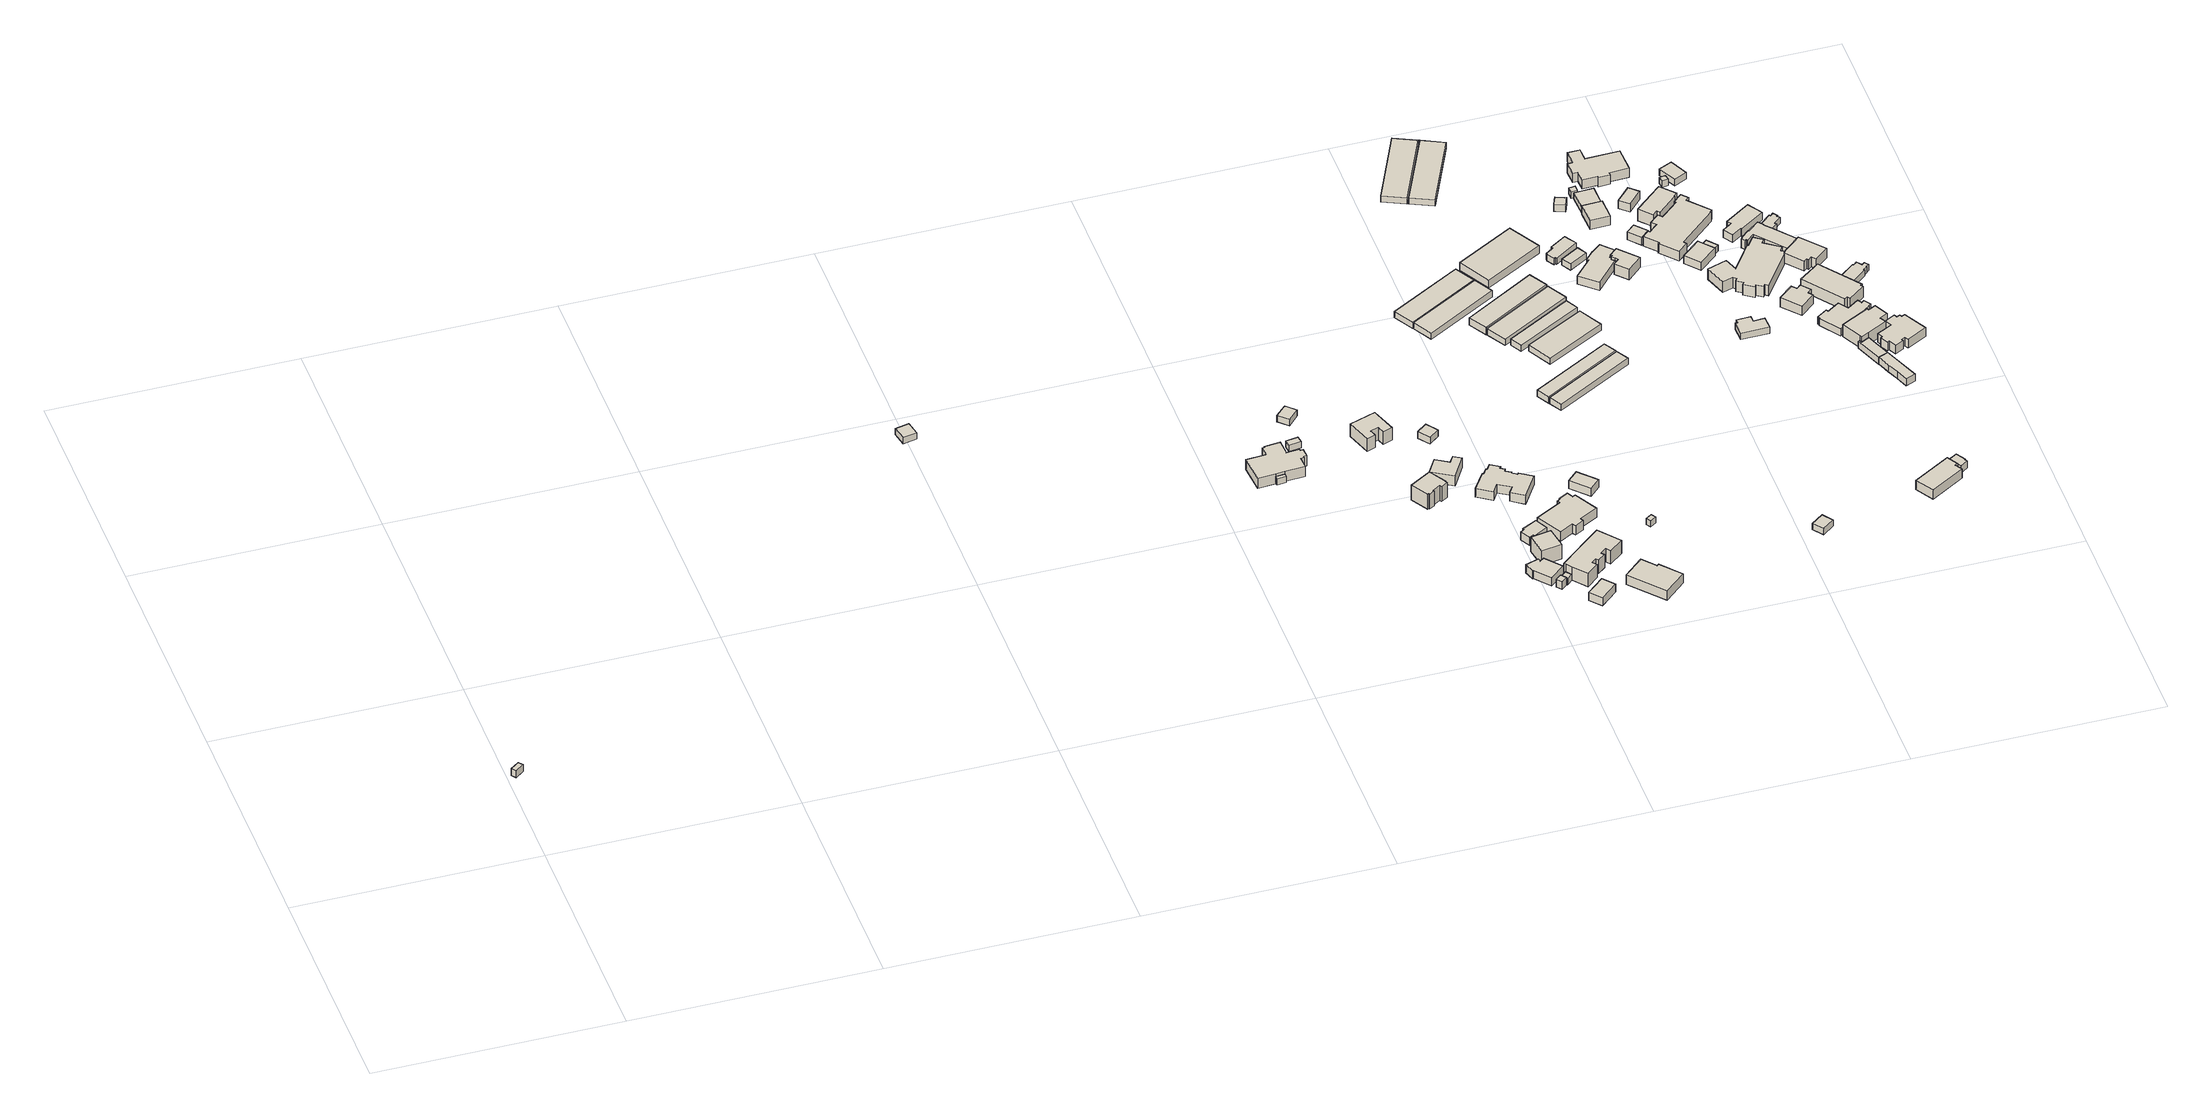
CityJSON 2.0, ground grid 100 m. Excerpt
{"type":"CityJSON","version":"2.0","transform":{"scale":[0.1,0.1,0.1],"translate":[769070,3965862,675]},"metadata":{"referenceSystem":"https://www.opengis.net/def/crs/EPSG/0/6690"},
"CityObjects":{
"building1":{"type":"Building","attributes":{"class":"3003","usage":"411","measuredHeight":3.3,"BuildingDetails.prefecture":"20","BuildingDetails.city":"20209","BuildingDetails.surveyYear":2018},"geometry":[{"type":"Solid","lod":"1","boundaries":[[[[0,1,2,3]],[[2,4,5,3]],[[1,6,4,2]],[[0,7,6,1]],[[3,5,7,0]],[[4,6,7,5]]]]}]},
"building2":{"type":"Building","attributes":{"class":"3001","usage":"451","measuredHeight":2.9,"BuildingDetails.prefecture":"20","BuildingDetails.city":"20209","BuildingDetails.surveyYear":2018},"geometry":[{"type":"Solid","lod":"1","boundaries":[[[[8,9,10,11]],[[10,12,13,11]],[[9,14,12,10]],[[8,15,14,9]],[[11,13,15,8]],[[12,14,15,13]]]]}]},
"building3":{"type":"Building","attributes":{"class":"3003","usage":"411","measuredHeight":2.7,"BuildingDetails.prefecture":"20","BuildingDetails.city":"20209","BuildingDetails.surveyYear":2018},"geometry":[{"type":"Solid","lod":"1","boundaries":[[[[16,17,18,19]],[[18,20,21,19]],[[17,22,20,18]],[[16,23,22,17]],[[19,21,23,16]],[[20,22,23,21]]]]}]},
"building4":{"type":"Building","attributes":{"class":"3001","usage":"411","measuredHeight":6,"BuildingDetails.prefecture":"20","BuildingDetails.city":"20209","BuildingDetails.surveyYear":2018},"geometry":[{"type":"Solid","lod":"1","boundaries":[[[[24,25,26,27,28,29,30,31,32,33,34,35,36,37,38,39,40,41]],[[40,42,43,41]],[[39,44,42,40]],[[38,45,44,39]],[[37,46,45,38]],[[36,47,46,37]],[[35,48,47,36]],[[34,49,48,35]],[[33,50,49,34]],[[32,51,50,33]],[[31,52,51,32]],[[30,53,52,31]],[[29,54,53,30]],[[28,55,54,29]],[[27,56,55,28]],[[26,57,56,27]],[[25,58,57,26]],[[24,59,58,25]],[[41,43,59,24]],[[42,44,45,46,47,48,49,50,51,52,53,54,55,56,57,58,59,43]]]]}]},
"building5":{"type":"Building","attributes":{"class":"3003","usage":"411","measuredHeight":2.5,"BuildingDetails.prefecture":"20","BuildingDetails.city":"20209","BuildingDetails.surveyYear":2018},"geometry":[{"type":"Solid","lod":"1","boundaries":[[[[60,61,62,63]],[[62,64,65,63]],[[61,66,64,62]],[[60,67,66,61]],[[63,65,67,60]],[[64,66,67,65]]]]}]},
"building6":{"type":"Building","attributes":{"class":"3003","usage":"411","measuredHeight":3.3,"BuildingDetails.prefecture":"20","BuildingDetails.city":"20209","BuildingDetails.surveyYear":2018},"geometry":[{"type":"Solid","lod":"1","boundaries":[[[[68,69,70,71]],[[70,72,73,71]],[[69,74,72,70]],[[68,75,74,69]],[[71,73,75,68]],[[72,74,75,73]]]]}]},
"building7":{"type":"Building","attributes":{"class":"3001","measuredHeight":8.3,"BuildingDetails.prefecture":"20","BuildingDetails.city":"20209","BuildingDetails.surveyYear":2018},"geometry":[{"type":"Solid","lod":"1","boundaries":[[[[76,77,78,79,80,81,82,83,84,85,86,87]],[[86,88,89,87]],[[85,90,88,86]],[[84,91,90,85]],[[83,92,91,84]],[[82,93,92,83]],[[81,94,93,82]],[[80,95,94,81]],[[79,96,95,80]],[[78,97,96,79]],[[77,98,97,78]],[[76,99,98,77]],[[87,89,99,76]],[[88,90,91,92,93,94,95,96,97,98,99,89]]]]}]},
"building8":{"type":"Building","attributes":{"class":"3001","measuredHeight":7.4,"BuildingDetails.prefecture":"20","BuildingDetails.city":"20209","BuildingDetails.surveyYear":2018},"geometry":[{"type":"Solid","lod":"1","boundaries":[[[[100,101,102,103,104,105,106,107]],[[106,108,109,107]],[[105,110,108,106]],[[104,111,110,105]],[[103,112,111,104]],[[102,113,112,103]],[[101,114,113,102]],[[100,115,114,101]],[[107,109,115,100]],[[108,110,111,112,113,114,115,109]]]]}]},
"building9":{"type":"Building","attributes":{"class":"3001","measuredHeight":5.1,"BuildingDetails.prefecture":"20","BuildingDetails.city":"20209","BuildingDetails.surveyYear":2018},"geometry":[{"type":"Solid","lod":"1","boundaries":[[[[116,117,118,119,120,121,122,123]],[[122,124,125,123]],[[121,126,124,122]],[[120,127,126,121]],[[119,128,127,120]],[[118,129,128,119]],[[117,130,129,118]],[[116,131,130,117]],[[123,125,131,116]],[[124,126,127,128,129,130,131,125]]]]}]},
"building10":{"type":"Building","attributes":{"class":"3001","usage":"411","measuredHeight":4.2,"BuildingDetails.prefecture":"20","BuildingDetails.city":"20209","BuildingDetails.surveyYear":2018},"geometry":[{"type":"Solid","lod":"1","boundaries":[[[[132,133,134,135,136]],[[135,137,138,136]],[[134,139,137,135]],[[133,140,139,134]],[[132,141,140,133]],[[136,138,141,132]],[[137,139,140,141,138]]]]}]},
"building11":{"type":"Building","attributes":{"class":"3001","measuredHeight":5.7,"BuildingDetails.prefecture":"20","BuildingDetails.city":"20209","BuildingDetails.surveyYear":2018},"geometry":[{"type":"Solid","lod":"1","boundaries":[[[[142,143,144,145,146,147]],[[146,148,149,147]],[[145,150,148,146]],[[144,151,150,145]],[[143,152,151,144]],[[142,153,152,143]],[[147,149,153,142]],[[148,150,151,152,153,149]]]]}]},
"building12":{"type":"Building","attributes":{"class":"3003","usage":"411","measuredHeight":3.6,"BuildingDetails.prefecture":"20","BuildingDetails.city":"20209","BuildingDetails.surveyYear":2018},"geometry":[{"type":"Solid","lod":"1","boundaries":[[[[154,155,156,157,158]],[[157,159,160,158]],[[156,161,159,157]],[[155,162,161,156]],[[154,163,162,155]],[[158,160,163,154]],[[159,161,162,163,160]]]]}]},
"building13":{"type":"Building","attributes":{"class":"3001","measuredHeight":8.3,"BuildingDetails.prefecture":"20","BuildingDetails.city":"20209","BuildingDetails.surveyYear":2018},"geometry":[{"type":"Solid","lod":"1","boundaries":[[[[164,165,166,167]],[[166,168,169,167]],[[165,170,168,166]],[[164,171,170,165]],[[167,169,171,164]],[[168,170,171,169]]]]}]},
"building14":{"type":"Building","attributes":{"class":"3001","usage":"411","measuredHeight":4.6,"BuildingDetails.prefecture":"20","BuildingDetails.city":"20209","BuildingDetails.surveyYear":2018},"geometry":[{"type":"Solid","lod":"1","boundaries":[[[[172,173,174,175,176,177,178,179]],[[178,180,181,179]],[[177,182,180,178]],[[176,183,182,177]],[[175,184,183,176]],[[174,185,184,175]],[[173,186,185,174]],[[172,187,186,173]],[[179,181,187,172]],[[180,182,183,184,185,186,187,181]]]]}]},
"building15":{"type":"Building","attributes":{"class":"3001","usage":"452","measuredHeight":3.6,"BuildingDetails.prefecture":"20","BuildingDetails.city":"20209","BuildingDetails.surveyYear":2018},"geometry":[{"type":"Solid","lod":"1","boundaries":[[[[188,189,190,191]],[[190,192,193,191]],[[189,194,192,190]],[[188,195,194,189]],[[191,193,195,188]],[[192,194,195,193]]]]}]},
"building16":{"type":"Building","attributes":{"class":"3001","usage":"411","measuredHeight":4.3,"BuildingDetails.prefecture":"20","BuildingDetails.city":"20209","BuildingDetails.surveyYear":2018},"geometry":[{"type":"Solid","lod":"1","boundaries":[[[[196,197,198,199]],[[198,200,201,199]],[[197,202,200,198]],[[196,203,202,197]],[[199,201,203,196]],[[200,202,203,201]]]]}]},
"building17":{"type":"Building","attributes":{"class":"3001","usage":"411","measuredHeight":5.7,"BuildingDetails.prefecture":"20","BuildingDetails.city":"20209","BuildingDetails.surveyYear":2018},"geometry":[{"type":"Solid","lod":"1","boundaries":[[[[204,205,206,207,208,209,210,211,212,213,214,215,216,217,218,219,220,221,222,223]],[[222,224,225,223]],[[221,226,224,222]],[[220,227,226,221]],[[219,228,227,220]],[[218,229,228,219]],[[217,230,229,218]],[[216,231,230,217]],[[215,232,231,216]],[[214,233,232,215]],[[213,234,233,214]],[[212,235,234,213]],[[211,236,235,212]],[[210,237,236,211]],[[209,238,237,210]],[[208,239,238,209]],[[207,240,239,208]],[[206,241,240,207]],[[205,242,241,206]],[[204,243,242,205]],[[223,225,243,204]],[[224,226,227,228,229,230,231,232,233,234,235,236,237,238,239,240,241,242,243,225]]]]}]},
"building18":{"type":"Building","attributes":{"class":"3001","usage":"411","measuredHeight":8.2,"BuildingDetails.prefecture":"20","BuildingDetails.city":"20209","BuildingDetails.surveyYear":2018},"geometry":[{"type":"Solid","lod":"1","boundaries":[[[[244,245,246,247,248,249,250,251,252,253,254,255,256,257]],[[256,258,259,257]],[[255,260,258,256]],[[254,261,260,255]],[[253,262,261,254]],[[252,263,262,253]],[[251,264,263,252]],[[250,265,264,251]],[[249,266,265,250]],[[248,267,266,249]],[[247,268,267,248]],[[246,269,268,247]],[[245,270,269,246]],[[244,271,270,245]],[[257,259,271,244]],[[258,260,261,262,263,264,265,266,267,268,269,270,271,259]]]]}]},
"building19":{"type":"Building","attributes":{"class":"3001","usage":"411","measuredHeight":5.9,"BuildingDetails.prefecture":"20","BuildingDetails.city":"20209","BuildingDetails.surveyYear":2018},"geometry":[{"type":"Solid","lod":"1","boundaries":[[[[272,273,274,275,276,277,278,279,280,281,282,283,284,285]],[[284,286,287,285]],[[283,288,286,284]],[[282,289,288,283]],[[281,290,289,282]],[[280,291,290,281]],[[279,292,291,280]],[[278,293,292,279]],[[277,294,293,278]],[[276,295,294,277]],[[275,296,295,276]],[[274,297,296,275]],[[273,298,297,274]],[[272,299,298,273]],[[285,287,299,272]],[[286,288,289,290,291,292,293,294,295,296,297,298,299,287]]]]}]},
"building20":{"type":"Building","attributes":{"class":"3001","usage":"411","measuredHeight":5.8,"BuildingDetails.prefecture":"20","BuildingDetails.city":"20209","BuildingDetails.surveyYear":2018},"geometry":[{"type":"Solid","lod":"1","boundaries":[[[[300,301,302,303,304,305]],[[304,306,307,305]],[[303,308,306,304]],[[302,309,308,303]],[[301,310,309,302]],[[300,311,310,301]],[[305,307,311,300]],[[306,308,309,310,311,307]]]]}]},
"building21":{"type":"Building","attributes":{"class":"3001","usage":"452","measuredHeight":4.2,"BuildingDetails.prefecture":"20","BuildingDetails.city":"20209","BuildingDetails.surveyYear":2018},"geometry":[{"type":"Solid","lod":"1","boundaries":[[[[312,313,314,315]],[[314,316,317,315]],[[313,318,316,314]],[[312,319,318,313]],[[315,317,319,312]],[[316,318,319,317]]]]}]},
"building22":{"type":"Building","attributes":{"class":"3001","usage":"451","measuredHeight":2.2,"BuildingDetails.prefecture":"20","BuildingDetails.city":"20209","BuildingDetails.surveyYear":2018},"geometry":[{"type":"Solid","lod":"1","boundaries":[[[[320,321,322,323]],[[322,324,325,323]],[[321,326,324,322]],[[320,327,326,321]],[[323,325,327,320]],[[324,326,327,325]]]]}]},
"building23":{"type":"Building","attributes":{"class":"3003","usage":"451","measuredHeight":5.1,"BuildingDetails.prefecture":"20","BuildingDetails.city":"20209","BuildingDetails.surveyYear":2018},"geometry":[{"type":"Solid","lod":"1","boundaries":[[[[328,329,330,331]],[[330,332,333,331]],[[329,334,332,330]],[[328,335,334,329]],[[331,333,335,328]],[[332,334,335,333]]]]}]},
"building24":{"type":"Building","attributes":{"class":"3003","usage":"451","measuredHeight":3.5,"BuildingDetails.prefecture":"20","BuildingDetails.city":"20209","BuildingDetails.surveyYear":2018},"geometry":[{"type":"Solid","lod":"1","boundaries":[[[[336,337,338,339]],[[338,340,341,339]],[[337,342,340,338]],[[336,343,342,337]],[[339,341,343,336]],[[340,342,343,341]]]]}]},
"building25":{"type":"Building","attributes":{"class":"3003","usage":"451","measuredHeight":3.8,"BuildingDetails.prefecture":"20","BuildingDetails.city":"20209","BuildingDetails.surveyYear":2018},"geometry":[{"type":"Solid","lod":"1","boundaries":[[[[344,345,346,347]],[[346,348,349,347]],[[345,350,348,346]],[[344,351,350,345]],[[347,349,351,344]],[[348,350,351,349]]]]}]},
"building26":{"type":"Building","attributes":{"class":"3003","usage":"451","measuredHeight":3.6,"BuildingDetails.prefecture":"20","BuildingDetails.city":"20209","BuildingDetails.surveyYear":2018},"geometry":[{"type":"Solid","lod":"1","boundaries":[[[[352,353,354,355]],[[354,356,357,355]],[[353,358,356,354]],[[352,359,358,353]],[[355,357,359,352]],[[356,358,359,357]]]]}]},
"building27":{"type":"Building","attributes":{"class":"3003","usage":"451","measuredHeight":4.4,"BuildingDetails.prefecture":"20","BuildingDetails.city":"20209","BuildingDetails.surveyYear":2018},"geometry":[{"type":"Solid","lod":"1","boundaries":[[[[360,361,362,363]],[[362,364,365,363]],[[361,366,364,362]],[[360,367,366,361]],[[363,365,367,360]],[[364,366,367,365]]]]}]},
"building28":{"type":"Building","attributes":{"class":"3003","usage":"451","measuredHeight":4.5,"BuildingDetails.prefecture":"20","BuildingDetails.city":"20209","BuildingDetails.surveyYear":2018},"geometry":[{"type":"Solid","lod":"1","boundaries":[[[[368,369,370,371]],[[370,372,373,371]],[[369,374,372,370]],[[368,375,374,369]],[[371,373,375,368]],[[372,374,375,373]]]]}]},
"building29":{"type":"Building","attributes":{"class":"3003","usage":"451","measuredHeight":3.1,"BuildingDetails.prefecture":"20","BuildingDetails.city":"20209","BuildingDetails.surveyYear":2018},"geometry":[{"type":"Solid","lod":"1","boundaries":[[[[376,377,378,379]],[[378,380,381,379]],[[377,382,380,378]],[[376,383,382,377]],[[379,381,383,376]],[[380,382,383,381]]]]}]},
"building30":{"type":"Building","attributes":{"class":"3003","usage":"451","measuredHeight":3.5,"BuildingDetails.prefecture":"20","BuildingDetails.city":"20209","BuildingDetails.surveyYear":2018},"geometry":[{"type":"Solid","lod":"1","boundaries":[[[[384,385,386,387]],[[386,388,389,387]],[[385,390,388,386]],[[384,391,390,385]],[[387,389,391,384]],[[388,390,391,389]]]]}]},
"building31":{"type":"Building","attributes":{"class":"3003","usage":"451","measuredHeight":4.3,"BuildingDetails.prefecture":"20","BuildingDetails.city":"20209","BuildingDetails.surveyYear":2018},"geometry":[{"type":"Solid","lod":"1","boundaries":[[[[392,393,394,395]],[[394,396,397,395]],[[393,398,396,394]],[[392,399,398,393]],[[395,397,399,392]],[[396,398,399,397]]]]}]},
"building32":{"type":"Building","attributes":{"class":"3003","usage":"451","measuredHeight":4.9,"BuildingDetails.prefecture":"20","BuildingDetails.city":"20209","BuildingDetails.surveyYear":2018},"geometry":[{"type":"Solid","lod":"1","boundaries":[[[[400,401,402,403]],[[402,404,405,403]],[[401,406,404,402]],[[400,407,406,401]],[[403,405,407,400]],[[404,406,407,405]]]]}]},
"building33":{"type":"Building","attributes":{"class":"3003","usage":"451","measuredHeight":4.1,"BuildingDetails.prefecture":"20","BuildingDetails.city":"20209","BuildingDetails.surveyYear":2018},"geometry":[{"type":"Solid","lod":"1","boundaries":[[[[408,409,410,411]],[[410,412,413,411]],[[409,414,412,410]],[[408,415,414,409]],[[411,413,415,408]],[[412,414,415,413]]]]}]},
"building34":{"type":"Building","attributes":{"class":"3001","usage":"411","measuredHeight":3.3,"BuildingDetails.prefecture":"20","BuildingDetails.city":"20209","BuildingDetails.surveyYear":2018},"geometry":[{"type":"Solid","lod":"1","boundaries":[[[[416,417,418,419]],[[418,420,421,419]],[[417,422,420,418]],[[416,423,422,417]],[[419,421,423,416]],[[420,422,423,421]]]]}]},
"building35":{"type":"Building","attributes":{"class":"3001","usage":"411","measuredHeight":3.2,"BuildingDetails.prefecture":"20","BuildingDetails.city":"20209","BuildingDetails.surveyYear":2018},"geometry":[{"type":"Solid","lod":"1","boundaries":[[[[424,425,426,427,428,429,430,431,432,433]],[[432,434,435,433]],[[431,436,434,432]],[[430,437,436,431]],[[429,438,437,430]],[[428,439,438,429]],[[427,440,439,428]],[[426,441,440,427]],[[425,442,441,426]],[[424,443,442,425]],[[433,435,443,424]],[[434,436,437,438,439,440,441,442,443,435]]]]}]},
"building36":{"type":"Building","attributes":{"class":"3001","measuredHeight":3,"BuildingDetails.prefecture":"20","BuildingDetails.city":"20209","BuildingDetails.surveyYear":2018},"geometry":[{"type":"Solid","lod":"1","boundaries":[[[[444,445,446,447]],[[446,448,449,447]],[[445,450,448,446]],[[444,451,450,445]],[[447,449,451,444]],[[448,450,451,449]]]]}]},
"building37":{"type":"Building","attributes":{"class":"3001","usage":"411","measuredHeight":8,"BuildingDetails.prefecture":"20","BuildingDetails.city":"20209","BuildingDetails.surveyYear":2018},"geometry":[{"type":"Solid","lod":"1","boundaries":[[[[452,453,454,455,456,457,458,459,460,461,462,463,464]],[[463,465,466,464]],[[462,467,465,463]],[[461,468,467,462]],[[460,469,468,461]],[[459,470,469,460]],[[458,471,470,459]],[[457,472,471,458]],[[456,473,472,457]],[[455,474,473,456]],[[454,475,474,455]],[[453,476,475,454]],[[452,477,476,453]],[[464,466,477,452]],[[465,467,468,469,470,471,472,473,474,475,476,477,466]]]]}]},
"building38":{"type":"Building","attributes":{"class":"3003","usage":"452","measuredHeight":3.7,"BuildingDetails.prefecture":"20","BuildingDetails.city":"20209","BuildingDetails.surveyYear":2018},"geometry":[{"type":"Solid","lod":"1","boundaries":[[[[478,479,480,481]],[[480,482,483,481]],[[479,484,482,480]],[[478,485,484,479]],[[481,483,485,478]],[[482,484,485,483]]]]}]},
"building39":{"type":"Building","attributes":{"class":"3001","usage":"411","measuredHeight":5.8,"BuildingDetails.prefecture":"20","BuildingDetails.city":"20209","BuildingDetails.surveyYear":2018},"geometry":[{"type":"Solid","lod":"1","boundaries":[[[[486,487,488,489,490,491,492,493,494]],[[493,495,496,494]],[[492,497,495,493]],[[491,498,497,492]],[[490,499,498,491]],[[489,500,499,490]],[[488,501,500,489]],[[487,502,501,488]],[[486,503,502,487]],[[494,496,503,486]],[[495,497,498,499,500,501,502,503,496]]]]}]},
"building40":{"type":"Building","attributes":{"class":"3001","measuredHeight":5.5,"BuildingDetails.prefecture":"20","BuildingDetails.city":"20209","BuildingDetails.surveyYear":2018},"geometry":[{"type":"Solid","lod":"1","boundaries":[[[[504,505,506,507]],[[506,508,509,507]],[[505,510,508,506]],[[504,511,510,505]],[[507,509,511,504]],[[508,510,511,509]]]]}]},
"building41":{"type":"Building","attributes":{"class":"3001","measuredHeight":2.9,"BuildingDetails.prefecture":"20","BuildingDetails.city":"20209","BuildingDetails.surveyYear":2018},"geometry":[{"type":"Solid","lod":"1","boundaries":[[[[512,513,514,515]],[[514,516,517,515]],[[513,518,516,514]],[[512,519,518,513]],[[515,517,519,512]],[[516,518,519,517]]]]}]},
"building42":{"type":"Building","attributes":{"class":"3001","usage":"411","measuredHeight":3,"BuildingDetails.prefecture":"20","BuildingDetails.city":"20209","BuildingDetails.surveyYear":2018},"geometry":[{"type":"Solid","lod":"1","boundaries":[[[[520,521,522,523,524,525]],[[524,526,527,525]],[[523,528,526,524]],[[522,529,528,523]],[[521,530,529,522]],[[520,531,530,521]],[[525,527,531,520]],[[526,528,529,530,531,527]]]]}]},
"building43":{"type":"Building","attributes":{"class":"3001","usage":"411","measuredHeight":4.1,"BuildingDetails.prefecture":"20","BuildingDetails.city":"20209","BuildingDetails.surveyYear":2018},"geometry":[{"type":"Solid","lod":"1","boundaries":[[[[532,533,534,535]],[[534,536,537,535]],[[533,538,536,534]],[[532,539,538,533]],[[535,537,539,532]],[[536,538,539,537]]]]}]},
"building44":{"type":"Building","attributes":{"class":"3001","usage":"451","measuredHeight":3.6,"BuildingDetails.prefecture":"20","BuildingDetails.city":"20209","BuildingDetails.surveyYear":2018},"geometry":[{"type":"Solid","lod":"1","boundaries":[[[[540,541,542,543,544,545,546,547]],[[546,548,549,547]],[[545,550,548,546]],[[544,551,550,545]],[[543,552,551,544]],[[542,553,552,543]],[[541,554,553,542]],[[540,555,554,541]],[[547,549,555,540]],[[548,550,551,552,553,554,555,549]]]]}]},
"building45":{"type":"Building","attributes":{"class":"3001","usage":"422","measuredHeight":5.4,"BuildingDetails.prefecture":"20","BuildingDetails.city":"20209","BuildingDetails.surveyYear":2018},"geometry":[{"type":"Solid","lod":"1","boundaries":[[[[556,557,558,559,560,561]],[[560,562,563,561]],[[559,564,562,560]],[[558,565,564,559]],[[557,566,565,558]],[[556,567,566,557]],[[561,563,567,556]],[[562,564,565,566,567,563]]]]}]},
"building46":{"type":"Building","attributes":{"class":"3001","usage":"411","measuredHeight":6.1,"BuildingDetails.prefecture":"20","BuildingDetails.city":"20209","BuildingDetails.surveyYear":2018},"geometry":[{"type":"Solid","lod":"1","boundaries":[[[[568,569,570,571,572,573,574,575,576,577,578,579,580,581]],[[580,582,583,581]],[[579,584,582,580]],[[578,585,584,579]],[[577,586,585,578]],[[576,587,586,577]],[[575,588,587,576]],[[574,589,588,575]],[[573,590,589,574]],[[572,591,590,573]],[[571,592,591,572]],[[570,593,592,571]],[[569,594,593,570]],[[568,595,594,569]],[[581,583,595,568]],[[582,584,585,586,587,588,589,590,591,592,593,594,595,583]]]]}]},
"building47":{"type":"Building","attributes":{"class":"3001","measuredHeight":4.3,"BuildingDetails.prefecture":"20","BuildingDetails.city":"20209","BuildingDetails.surveyYear":2018},"geometry":[{"type":"Solid","lod":"1","boundaries":[[[[596,597,598,599]],[[598,600,601,599]],[[597,602,600,598]],[[596,603,602,597]],[[599,601,603,596]],[[600,602,603,601]]]]}]},
"building48":{"type":"Building","attributes":{"class":"3001","usage":"411","measuredHeight":4.9,"BuildingDetails.prefecture":"20","BuildingDetails.city":"20209","BuildingDetails.surveyYear":2018},"geometry":[{"type":"Solid","lod":"1","boundaries":[[[[604,605,606,607,608,609]],[[608,610,611,609]],[[607,612,610,608]],[[606,613,612,607]],[[605,614,613,606]],[[604,615,614,605]],[[609,611,615,604]],[[610,612,613,614,615,611]]]]}]},
"building49":{"type":"Building","attributes":{"class":"3001","usage":"411","measuredHeight":7.4,"BuildingDetails.prefecture":"20","BuildingDetails.city":"20209","BuildingDetails.surveyYear":2018},"geometry":[{"type":"Solid","lod":"1","boundaries":[[[[616,617,618,619,620,621,622,623,624,625,626,627,628,629,630,631,632,633,634,635]],[[634,636,637,635]],[[633,638,636,634]],[[632,639,638,633]],[[631,640,639,632]],[[630,641,640,631]],[[629,642,641,630]],[[628,643,642,629]],[[627,644,643,628]],[[626,645,644,627]],[[625,646,645,626]],[[624,647,646,625]],[[623,648,647,624]],[[622,649,648,623]],[[621,650,649,622]],[[620,651,650,621]],[[619,652,651,620]],[[618,653,652,619]],[[617,654,653,618]],[[616,655,654,617]],[[635,637,655,616]],[[636,638,639,640,641,642,643,644,645,646,647,648,649,650,651,652,653,654,655,637]]]]}]},
"building50":{"type":"Building","attributes":{"class":"3001","usage":"411","measuredHeight":6.7,"BuildingDetails.prefecture":"20","BuildingDetails.city":"20209","BuildingDetails.surveyYear":2018},"geometry":[{"type":"Solid","lod":"1","boundaries":[[[[656,657,658,659,660,661,662,663]],[[662,664,665,663]],[[661,666,664,662]],[[660,667,666,661]],[[659,668,667,660]],[[658,669,668,659]],[[657,670,669,658]],[[656,671,670,657]],[[663,665,671,656]],[[664,666,667,668,669,670,671,665]]]]}]},
"building51":{"type":"Building","attributes":{"class":"3003","usage":"411","measuredHeight":2.5,"BuildingDetails.prefecture":"20","BuildingDetails.city":"20209","BuildingDetails.surveyYear":2018},"geometry":[{"type":"Solid","lod":"1","boundaries":[[[[672,673,674,675]],[[674,676,677,675]],[[673,678,676,674]],[[672,679,678,673]],[[675,677,679,672]],[[676,678,679,677]]]]}]},
"building52":{"type":"Building","attributes":{"class":"3001","usage":"422","measuredHeight":4.2,"BuildingDetails.prefecture":"20","BuildingDetails.city":"20209","BuildingDetails.surveyYear":2018},"geometry":[{"type":"Solid","lod":"1","boundaries":[[[[680,681,682,683,684,685,686,687]],[[686,688,689,687]],[[685,690,688,686]],[[684,691,690,685]],[[683,692,691,684]],[[682,693,692,683]],[[681,694,693,682]],[[680,695,694,681]],[[687,689,695,680]],[[688,690,691,692,693,694,695,689]]]]}]},
"building53":{"type":"Building","attributes":{"class":"3001","usage":"411","measuredHeight":6.3,"BuildingDetails.prefecture":"20","BuildingDetails.city":"20209","BuildingDetails.surveyYear":2018},"geometry":[{"type":"Solid","lod":"1","boundaries":[[[[696,697,698,699,700,701,702,703,704,705,706,707,708,709,710,711,712,713,714,715,716,717,718,719]],[[718,720,721,719]],[[717,722,720,718]],[[716,723,722,717]],[[715,724,723,716]],[[714,725,724,715]],[[713,726,725,714]],[[712,727,726,713]],[[711,728,727,712]],[[710,729,728,711]],[[709,730,729,710]],[[708,731,730,709]],[[707,732,731,708]],[[706,733,732,707]],[[705,734,733,706]],[[704,735,734,705]],[[703,736,735,704]],[[702,737,736,703]],[[701,738,737,702]],[[700,739,738,701]],[[699,740,739,700]],[[698,741,740,699]],[[697,742,741,698]],[[696,743,742,697]],[[719,721,743,696]],[[720,722,723,724,725,726,727,728,729,730,731,732,733,734,735,736,737,738,739,740,741,742,743,721]]]]}]},
"building54":{"type":"Building","attributes":{"class":"3001","usage":"411","measuredHeight":5.5,"BuildingDetails.prefecture":"20","BuildingDetails.city":"20209","BuildingDetails.surveyYear":2018},"geometry":[{"type":"Solid","lod":"1","boundaries":[[[[744,745,746,747,748,749,750,751]],[[750,752,753,751]],[[749,754,752,750]],[[748,755,754,749]],[[747,756,755,748]],[[746,757,756,747]],[[745,758,757,746]],[[744,759,758,745]],[[751,753,759,744]],[[752,754,755,756,757,758,759,753]]]]}]},
"building55":{"type":"Building","attributes":{"class":"3001","measuredHeight":2.2,"BuildingDetails.prefecture":"20","BuildingDetails.city":"20209","BuildingDetails.surveyYear":2018},"geometry":[{"type":"Solid","lod":"1","boundaries":[[[[760,761,762,763]],[[762,764,765,763]],[[761,766,764,762]],[[760,767,766,761]],[[763,765,767,760]],[[764,766,767,765]]]]}]},
"building56":{"type":"Building","attributes":{"class":"3003","usage":"411","measuredHeight":4,"BuildingDetails.prefecture":"20","BuildingDetails.city":"20209","BuildingDetails.surveyYear":2018},"geometry":[{"type":"Solid","lod":"1","boundaries":[[[[768,769,770,771]],[[770,772,773,771]],[[769,774,772,770]],[[768,775,774,769]],[[771,773,775,768]],[[772,774,775,773]]]]}]},
"building57":{"type":"Building","attributes":{"class":"3001","usage":"411","measuredHeight":3.5,"BuildingDetails.prefecture":"20","BuildingDetails.city":"20209","BuildingDetails.surveyYear":2018},"geometry":[{"type":"Solid","lod":"1","boundaries":[[[[776,777,778,779,780,781,782]],[[781,783,784,782]],[[780,785,783,781]],[[779,786,785,780]],[[778,787,786,779]],[[777,788,787,778]],[[776,789,788,777]],[[782,784,789,776]],[[783,785,786,787,788,789,784]]]]}]},
"building58":{"type":"Building","attributes":{"class":"3001","usage":"411","measuredHeight":4.1,"BuildingDetails.prefecture":"20","BuildingDetails.city":"20209","BuildingDetails.surveyYear":2018},"geometry":[{"type":"Solid","lod":"1","boundaries":[[[[790,791,792,793,794,795,796,797]],[[796,798,799,797]],[[795,800,798,796]],[[794,801,800,795]],[[793,802,801,794]],[[792,803,802,793]],[[791,804,803,792]],[[790,805,804,791]],[[797,799,805,790]],[[798,800,801,802,803,804,805,799]]]]}]},
"building59":{"type":"Building","attributes":{"class":"3001","usage":"411","measuredHeight":4.4,"BuildingDetails.prefecture":"20","BuildingDetails.city":"20209","BuildingDetails.surveyYear":2018},"geometry":[{"type":"Solid","lod":"1","boundaries":[[[[806,807,808,809,810,811,812,813]],[[812,814,815,813]],[[811,816,814,812]],[[810,817,816,811]],[[809,818,817,810]],[[808,819,818,809]],[[807,820,819,808]],[[806,821,820,807]],[[813,815,821,806]],[[814,816,817,818,819,820,821,815]]]]}]},
"building60":{"type":"Building","attributes":{"class":"3001","usage":"411","measuredHeight":5,"BuildingDetails.prefecture":"20","BuildingDetails.city":"20209","BuildingDetails.surveyYear":2018},"geometry":[{"type":"Solid","lod":"1","boundaries":[[[[822,823,824,825,826,827,828,829,830,831,832,833,834,835,836,837]],[[836,838,839,837]],[[835,840,838,836]],[[834,841,840,835]],[[833,842,841,834]],[[832,843,842,833]],[[831,844,843,832]],[[830,845,844,831]],[[829,846,845,830]],[[828,847,846,829]],[[827,848,847,828]],[[826,849,848,827]],[[825,850,849,826]],[[824,851,850,825]],[[823,852,851,824]],[[822,853,852,823]],[[837,839,853,822]],[[838,840,841,842,843,844,845,846,847,848,849,850,851,852,853,839]]]]}]},
"building61":{"type":"Building","attributes":{"class":"3001","usage":"411","measuredHeight":5.1,"BuildingDetails.prefecture":"20","BuildingDetails.city":"20209","BuildingDetails.surveyYear":2018},"geometry":[{"type":"Solid","lod":"1","boundaries":[[[[854,855,856,857,858,859,860,861,862,863,864,865,866,867,868,869]],[[868,870,871,869]],[[867,872,870,868]],[[866,873,872,867]],[[865,874,873,866]],[[864,875,874,865]],[[863,876,875,864]],[[862,877,876,863]],[[861,878,877,862]],[[860,879,878,861]],[[859,880,879,860]],[[858,881,880,859]],[[857,882,881,858]],[[856,883,882,857]],[[855,884,883,856]],[[854,885,884,855]],[[869,871,885,854]],[[870,872,873,874,875,876,877,878,879,880,881,882,883,884,885,871]]]]}]},
"building62":{"type":"Building","attributes":{"class":"3001","usage":"411","measuredHeight":6.7,"BuildingDetails.prefecture":"20","BuildingDetails.city":"20209","BuildingDetails.surveyYear":2018},"geometry":[{"type":"Solid","lod":"1","boundaries":[[[[886,887,888,889,890,891,892,893,894,895]],[[894,896,897,895]],[[893,898,896,894]],[[892,899,898,893]],[[891,900,899,892]],[[890,901,900,891]],[[889,902,901,890]],[[888,903,902,889]],[[887,904,903,888]],[[886,905,904,887]],[[895,897,905,886]],[[896,898,899,900,901,902,903,904,905,897]]]]}]},
"building63":{"type":"Building","attributes":{"class":"3001","usage":"411","measuredHeight":7.7,"BuildingDetails.prefecture":"20","BuildingDetails.city":"20209","BuildingDetails.surveyYear":2018},"geometry":[{"type":"Solid","lod":"1","boundaries":[[[[906,907,908,909,910,911,912,913]],[[912,914,915,913]],[[911,916,914,912]],[[910,917,916,911]],[[909,918,917,910]],[[908,919,918,909]],[[907,920,919,908]],[[906,921,920,907]],[[913,915,921,906]],[[914,916,917,918,919,920,921,915]]]]}]},
"building64":{"type":"Building","attributes":{"class":"3001","measuredHeight":3.3,"BuildingDetails.prefecture":"20","BuildingDetails.city":"20209","BuildingDetails.surveyYear":2018},"geometry":[{"type":"Solid","lod":"1","boundaries":[[[[922,923,924,925,926,927,928,929,930,931,932,933]],[[932,934,935,933]],[[931,936,934,932]],[[930,937,936,931]],[[929,938,937,930]],[[928,939,938,929]],[[927,940,939,928]],[[926,941,940,927]],[[925,942,941,926]],[[924,943,942,925]],[[923,944,943,924]],[[922,945,944,923]],[[933,935,945,922]],[[934,936,937,938,939,940,941,942,943,944,945,935]]]]}]},
"building65":{"type":"Building","attributes":{"class":"3001","usage":"411","measuredHeight":5.8,"BuildingDetails.prefecture":"20","BuildingDetails.city":"20209","BuildingDetails.surveyYear":2018},"geometry":[{"type":"Solid","lod":"1","boundaries":[[[[946,947,948,949,950,951,952,953,954,955]],[[954,956,957,955]],[[953,958,956,954]],[[952,959,958,953]],[[951,960,959,952]],[[950,961,960,951]],[[949,962,961,950]],[[948,963,962,949]],[[947,964,963,948]],[[946,965,964,947]],[[955,957,965,946]],[[956,958,959,960,961,962,963,964,965,957]]]]}]},
"building66":{"type":"Building","attributes":{"class":"3001","usage":"411","measuredHeight":5.5,"BuildingDetails.prefecture":"20","BuildingDetails.city":"20209","BuildingDetails.surveyYear":2018},"geometry":[{"type":"Solid","lod":"1","boundaries":[[[[966,967,968,969,970,971,972,973,974,975,976,977,978,979,980,981,982,983]],[[982,984,985,983]],[[981,986,984,982]],[[980,987,986,981]],[[979,988,987,980]],[[978,989,988,979]],[[977,990,989,978]],[[976,991,990,977]],[[975,992,991,976]],[[974,993,992,975]],[[973,994,993,974]],[[972,995,994,973]],[[971,996,995,972]],[[970,997,996,971]],[[969,998,997,970]],[[968,999,998,969]],[[967,1000,999,968]],[[966,1001,1000,967]],[[983,985,1001,966]],[[984,986,987,988,989,990,991,992,993,994,995,996,997,998,999,1000,1001,985]]]]}]},
"building67":{"type":"Building","attributes":{"class":"3001","usage":"411","measuredHeight":3.4,"BuildingDetails.prefecture":"20","BuildingDetails.city":"20209","BuildingDetails.surveyYear":2018},"geometry":[{"type":"Solid","lod":"1","boundaries":[[[[1002,1003,1004,1005,1006,1007,1008,1009,1010,1011,1012,1013]],[[1012,1014,1015,1013]],[[1011,1016,1014,1012]],[[1010,1017,1016,1011]],[[1009,1018,1017,1010]],[[1008,1019,1018,1009]],[[1007,1020,1019,1008]],[[1006,1021,1020,1007]],[[1005,1022,1021,1006]],[[1004,1023,1022,1005]],[[1003,1024,1023,1004]],[[1002,1025,1024,1003]],[[1013,1015,1025,1002]],[[1014,1016,1017,1018,1019,1020,1021,1022,1023,1024,1025,1015]]]]}]}
},
"vertices":[
[15,402,54],[1,421,54],[37,447,54],[51,429,54],[37,447,87],[51,429,87],[1,421,87],[15,402,87],
[1982,1858,4],[1970,1917,4],[2027,1929,4],[2039,1869,4],[2027,1929,34],[2039,1869,34],[1970,1917,34],[1982,1858,34],
[3207,1128,79],[3206,1144,79],[3243,1146,79],[3244,1131,79],[3243,1146,109],[3244,1131,109],[3206,1144,109],[3207,1128,109],
[3281,1249,72],[3333,1253,72],[3334,1246,72],[3345,1246,72],[3348,1208,72],[3335,1207,72],[3335,1202,72],[3321,1201,72],[3324,1151,72],[3243,1146,72],[3206,1144,72],[3134,1139,72],[3126,1256,72],[3206,1261,72],[3203,1302,72],[3213,1303,72],[3213,1307,72],[3277,1312,72],[3213,1307,121],[3277,1312,121],[3213,1303,121],[3203,1302,121],[3206,1261,121],[3126,1256,121],[3134,1139,121],[3206,1144,121],[3243,1146,121],[3324,1151,121],[3321,1201,121],[3335,1202,121],[3335,1207,121],[3348,1208,121],[3345,1246,121],[3334,1246,121],[3333,1253,121],[3281,1249,121],
[3307,1304,75],[3304,1332,75],[3354,1338,75],[3358,1310,75],[3354,1338,105],[3358,1310,105],[3304,1332,105],[3307,1304,105],
[3358,1451,68],[3320,1488,68],[3364,1532,68],[3401,1496,68],[3364,1532,99],[3401,1496,99],[3320,1488,99],[3358,1451,99],
[3735,924,101],[3776,855,101],[3775,854,101],[3780,845,101],[3752,828,101],[3747,836,101],[3715,816,101],[3718,812,101],[3697,800,101],[3695,804,101],[3690,801,101],[3648,871,101],[3690,801,173],[3648,871,173],[3695,804,173],[3697,800,173],[3718,812,173],[3715,816,173],[3747,836,173],[3752,828,173],[3780,845,173],[3775,854,173],[3776,855,173],[3735,924,173],
[3688,1234,89],[3649,1221,89],[3639,1251,89],[3607,1240,89],[3616,1212,89],[3580,1200,89],[3546,1302,89],[3653,1338,89],[3546,1302,150],[3653,1338,150],[3580,1200,150],[3616,1212,150],[3607,1240,150],[3639,1251,150],[3649,1221,150],[3688,1234,150],
[4052,279,113],[3991,227,113],[3939,289,113],[3936,286,113],[3922,329,113],[3976,347,113],[3980,333,113],[3996,345,113],[3980,333,153],[3996,345,153],[3976,347,153],[3922,329,153],[3936,286,153],[3939,289,153],[3991,227,153],[4052,279,153],
[4020,191,118],[4003,212,118],[4026,231,118],[4028,229,118],[4043,211,118],[4028,229,155],[4043,211,155],[4026,231,155],[4003,212,155],[4020,191,155],
[3781,1013,102],[3834,980,102],[3852,1009,102],[3884,990,102],[3827,897,102],[3742,949,102],[3827,897,150],[3742,949,150],[3884,990,150],[3852,1009,150],[3834,980,150],[3781,1013,150],
[4046,208,120],[4043,211,120],[4028,229,120],[4051,249,120],[4069,227,120],[4051,249,150],[4069,227,150],[4028,229,150],[4043,211,150],[4046,208,150],
[3976,441,113],[4059,455,113],[4074,366,113],[3992,352,113],[4074,366,183],[3992,352,183],[4059,455,183],[3976,441,183],
[4005,483,109],[4002,488,109],[3985,478,109],[3962,520,109],[3979,530,109],[3976,535,109],[4036,567,109],[4063,515,109],[4036,567,148],[4063,515,148],[3976,535,148],[3979,530,148],[3962,520,148],[3985,478,148],[4002,488,148],[4005,483,148],
[3812,1160,98],[3778,1206,98],[3821,1238,98],[3854,1193,98],[3821,1238,130],[3854,1193,130],[3778,1206,130],[3812,1160,130],
[4134,55,119],[4094,101,119],[4165,162,119],[4204,116,119],[4165,162,158],[4204,116,158],[4094,101,158],[4134,55,158],
[4006,905,103],[4001,897,103],[4018,885,103],[4013,876,103],[4036,861,103],[4034,858,103],[4054,845,103],[4057,850,103],[4109,815,103],[4044,717,103],[3993,752,103],[4011,779,103],[3962,811,103],[3937,774,103],[3879,813,103],[3929,887,103],[3934,884,103],[3950,909,103],[3955,906,103],[3970,929,103],[3955,906,145],[3970,929,145],[3950,909,145],[3934,884,145],[3929,887,145],[3879,813,145],[3937,774,145],[3962,811,145],[4011,779,145],[3993,752,145],[4044,717,145],[4109,815,145],[4057,850,145],[4054,845,145],[4034,858,145],[4036,861,145],[4013,876,145],[4018,885,145],[4001,897,145],[4006,905,145],
[4235,271,122],[4220,289,122],[4196,269,122],[4206,258,122],[4176,234,122],[4167,244,122],[4149,229,122],[4163,212,122],[4115,172,122],[4069,227,122],[4051,249,122],[4046,255,122],[4221,401,122],[4291,317,122],[4221,401,187],[4291,317,187],[4046,255,187],[4051,249,187],[4069,227,187],[4115,172,187],[4163,212,187],[4149,229,187],[4167,244,187],[4176,234,187],[4206,258,187],[4196,269,187],[4220,289,187],[4235,271,187],
[4204,644,114],[4215,650,114],[4268,553,114],[4193,513,114],[4200,500,114],[4163,479,114],[4155,493,114],[4100,462,114],[4042,567,114],[4148,625,114],[4142,637,114],[4155,644,114],[4153,647,114],[4191,668,114],[4153,647,159],[4191,668,159],[4155,644,159],[4142,637,159],[4148,625,159],[4042,567,159],[4100,462,159],[4155,493,159],[4163,479,159],[4200,500,159],[4193,513,159],[4268,553,159],[4215,650,159],[4204,644,159],
[4379,155,126],[4386,161,126],[4456,81,126],[4370,5,126],[4252,139,126],[4332,209,126],[4252,139,172],[4332,209,172],[4370,5,172],[4456,81,172],[4386,161,172],[4379,155,172],
[4285,672,116],[4219,740,116],[4261,780,116],[4327,712,116],[4261,780,155],[4327,712,155],[4219,740,155],[4285,672,155],
[4435,414,136],[4423,434,136],[4448,449,136],[4460,430,136],[4448,449,166],[4460,430,166],[4423,434,166],[4435,414,166],
[3957,1833,81],[3912,1913,81],[4202,2078,81],[4248,1998,81],[4202,2078,111],[4248,1998,111],[3912,1913,111],[3957,1833,111],
[4004,1750,83],[3959,1829,83],[4250,1993,83],[4294,1915,83],[4250,1993,113],[4294,1915,113],[3959,1829,113],[4004,1750,113],
[4303,1249,99],[4274,1300,99],[4591,1478,99],[4620,1427,99],[4591,1478,131],[4620,1427,131],[4274,1300,131],[4303,1249,131],
[4334,1194,100],[4305,1245,100],[4622,1423,100],[4651,1372,100],[4622,1423,131],[4651,1372,131],[4305,1245,131],[4334,1194,131],
[4205,1709,87],[4161,1782,87],[4450,1951,87],[4493,1878,87],[4450,1951,122],[4493,1878,122],[4161,1782,122],[4205,1709,122],
[4252,1626,90],[4206,1705,90],[4496,1870,90],[4541,1790,90],[4496,1870,120],[4541,1790,120],[4206,1705,120],[4252,1626,120],
[4299,1574,90],[4272,1622,90],[4536,1770,90],[4563,1721,90],[4536,1770,120],[4563,1721,120],[4272,1622,120],[4299,1574,120],
[4378,1469,92],[4325,1567,92],[4565,1697,92],[4618,1599,92],[4565,1697,122],[4618,1599,122],[4325,1567,122],[4378,1469,122],
[4155,2524,79],[4065,2565,79],[4204,2870,79],[4294,2829,79],[4204,2870,109],[4294,2829,109],[4065,2565,109],[4155,2524,109],
[4298,1970,81],[4225,2100,81],[4462,2234,81],[4536,2104,81],[4462,2234,118],[4536,2104,118],[4225,2100,118],[4298,1970,118],
[4250,2481,80],[4160,2522,80],[4300,2826,80],[4389,2785,80],[4300,2826,110],[4389,2785,110],[4160,2522,110],[4250,2481,110],
[5030,166,147],[4999,207,147],[5048,244,147],[5079,202,147],[5048,244,177],[5079,202,177],[4999,207,177],[5030,166,177],
[4577,2020,84],[4574,2025,84],[4568,2021,84],[4549,2051,84],[4551,2053,84],[4548,2058,84],[4582,2080,84],[4577,2088,84],[4643,2131,84],[4674,2083,84],[4643,2131,114],[4674,2083,114],[4577,2088,114],[4582,2080,114],[4548,2058,114],[4551,2053,114],[4549,2051,114],[4568,2021,114],[4574,2025,114],[4577,2020,114],
[4668,2050,88],[4690,2012,88],[4615,1968,88],[4593,2006,88],[4615,1968,118],[4593,2006,118],[4690,2012,118],[4668,2050,118],
[4770,1944,89],[4763,1937,89],[4776,1926,89],[4682,1823,89],[4614,1884,89],[4682,1958,89],[4676,1964,89],[4710,2001,89],[4712,2000,89],[4748,2032,89],[4793,1985,89],[4762,1951,89],[4764,1949,89],[4762,1951,128],[4764,1949,128],[4793,1985,128],[4748,2032,128],[4712,2000,128],[4710,2001,128],[4676,1964,128],[4682,1958,128],[4614,1884,128],[4682,1823,128],[4776,1926,128],[4763,1937,128],[4770,1944,128],
[4701,2299,83],[4659,2316,83],[4676,2355,83],[4717,2338,83],[4676,2355,117],[4717,2338,117],[4659,2316,117],[4701,2299,117],
[4763,1937,90],[4770,1944,90],[4764,1949,90],[4795,1978,90],[4865,1902,90],[4805,1847,90],[4761,1895,90],[4784,1916,90],[4776,1926,90],[4784,1916,140],[4776,1926,140],[4761,1895,140],[4805,1847,140],[4865,1902,140],[4795,1978,140],[4764,1949,140],[4770,1944,140],[4763,1937,140],
[4834,2273,80],[4837,2181,80],[4758,2178,80],[4755,2270,80],[4758,2178,124],[4755,2270,124],[4837,2181,124],[4834,2273,124],
[4769,2400,80],[4770,2373,80],[4746,2371,80],[4744,2398,80],[4746,2371,110],[4744,2398,110],[4770,2373,110],[4769,2400,110],
[4792,2367,80],[4831,2368,80],[4834,2282,80],[4756,2279,80],[4753,2365,80],[4756,2365,80],[4753,2365,110],[4756,2365,110],[4756,2279,110],[4834,2282,110],[4831,2368,110],[4792,2367,110],
[4911,2029,85],[4869,2076,85],[4904,2107,85],[4946,2061,85],[4904,2107,123],[4946,2061,123],[4869,2076,123],[4911,2029,123],
[5157,1436,102],[5203,1438,102],[5205,1383,102],[5092,1380,102],[5090,1444,102],[5100,1444,102],[5099,1461,102],[5156,1463,102],[5099,1461,132],[5156,1463,132],[5100,1444,132],[5090,1444,132],[5092,1380,132],[5205,1383,132],[5203,1438,132],[5157,1436,132],
[5482,248,138],[5438,321,138],[5588,411,138],[5615,366,138],[5604,360,138],[5621,332,138],[5604,360,183],[5621,332,183],[5615,366,183],[5588,411,183],[5438,321,183],[5482,248,183],
[4987,2423,79],[4909,2420,79],[4909,2406,79],[4862,2405,79],[4862,2414,79],[4801,2412,79],[4799,2458,79],[4778,2457,79],[4776,2517,79],[4797,2518,79],[4795,2578,79],[4845,2579,79],[4846,2525,79],[4984,2529,79],[4846,2525,123],[4984,2529,123],[4845,2579,123],[4795,2578,123],[4797,2518,123],[4776,2517,123],[4778,2457,123],[4799,2458,123],[4801,2412,123],[4862,2414,123],[4862,2405,123],[4909,2406,123],[4909,2420,123],[4987,2423,123],
[4955,2336,67],[4990,2303,67],[4934,2244,67],[4899,2277,67],[4934,2244,107],[4899,2277,107],[4990,2303,107],[4955,2336,107],
[5078,1822,86],[5028,1880,86],[5103,1944,86],[5116,1929,86],[5150,1889,86],[5153,1886,86],[5150,1889,125],[5153,1886,125],[5116,1929,125],[5103,1944,125],[5028,1880,125],[5078,1822,125],
[5203,2091,87],[5194,2082,87],[5197,2079,87],[5048,1945,87],[5057,1935,87],[5015,1898,87],[4956,1965,87],[4961,1969,87],[4914,2021,87],[4942,2046,87],[4947,2040,87],[4983,2072,87],[4966,2090,87],[5004,2124,87],[5018,2108,87],[5090,2172,87],[5085,2178,87],[5120,2210,87],[5143,2184,87],[5130,2172,87],[5143,2184,133],[5130,2172,133],[5120,2210,133],[5085,2178,133],[5090,2172,133],[5018,2108,133],[5004,2124,133],[4966,2090,133],[4983,2072,133],[4947,2040,133],[4942,2046,133],[4914,2021,133],[4961,1969,133],[4956,1965,133],[5015,1898,133],[5057,1935,133],[5048,1945,133],[5197,2079,133],[5194,2082,133],[5203,2091,133],
[5017,2135,76],[5007,2147,76],[4987,2129,76],[4943,2178,76],[5057,2280,76],[5109,2223,76],[5095,2210,76],[5097,2207,76],[5095,2210,132],[5097,2207,132],[5109,2223,132],[5057,2280,132],[4943,2178,132],[4987,2129,132],[5007,2147,132],[5017,2135,132],
[5150,1889,89],[5116,1929,89],[5136,1946,89],[5170,1907,89],[5136,1946,119],[5170,1907,119],[5116,1929,119],[5150,1889,119],
[5628,364,136],[5619,378,136],[5616,376,136],[5594,413,136],[5631,435,136],[5654,397,136],[5651,395,136],[5658,383,136],[5651,395,170],[5658,383,170],[5654,397,170],[5631,435,170],[5594,413,170],[5616,376,170],[5619,378,170],[5628,364,170],
[5377,1750,94],[5270,1599,94],[5257,1609,94],[5249,1598,94],[5225,1615,94],[5218,1605,94],[5178,1632,94],[5186,1642,94],[5160,1660,94],[5168,1672,94],[5155,1681,94],[5113,1669,94],[5083,1758,94],[5162,1784,94],[5182,1728,94],[5263,1844,94],[5267,1841,94],[5296,1882,94],[5333,1856,94],[5321,1840,94],[5385,1795,94],[5372,1777,94],[5388,1766,94],[5387,1764,94],[5388,1766,145],[5387,1764,145],[5372,1777,145],[5385,1795,145],[5321,1840,145],[5333,1856,145],[5296,1882,145],[5267,1841,145],[5263,1844,145],[5182,1728,145],[5162,1784,145],[5083,1758,145],[5113,1669,145],[5155,1681,145],[5168,1672,145],[5160,1660,145],[5186,1642,145],[5178,1632,145],[5218,1605,145],[5225,1615,145],[5249,1598,145],[5257,1609,145],[5270,1599,145],[5377,1750,145],
[5362,1543,107],[5380,1558,107],[5411,1521,107],[5394,1506,107],[5408,1489,107],[5349,1438,107],[5286,1510,107],[5346,1561,107],[5286,1510,152],[5346,1561,152],[5349,1438,152],[5408,1489,152],[5394,1506,152],[5411,1521,152],[5380,1558,152],[5362,1543,152],
[5113,2339,75],[5088,2335,75],[5084,2360,75],[5109,2364,75],[5084,2360,105],[5109,2364,105],[5088,2335,105],[5113,2339,105],
[5136,2332,72],[5100,2407,72],[5153,2432,72],[5189,2356,72],[5153,2432,104],[5189,2356,104],[5100,2407,104],[5136,2332,104],
[5532,1075,115],[5488,1188,115],[5494,1191,115],[5499,1180,115],[5532,1197,115],[5574,1091,115],[5572,1091,115],[5574,1091,148],[5572,1091,148],[5532,1197,148],[5499,1180,148],[5494,1191,148],[5488,1188,148],[5532,1075,148],
[5572,1091,117],[5593,1039,117],[5612,990,117],[5631,941,117],[5591,925,117],[5572,974,117],[5553,1022,117],[5532,1075,117],[5553,1022,151],[5532,1075,151],[5572,974,151],[5591,925,151],[5631,941,151],[5612,990,151],[5593,1039,151],[5572,1091,151],
[5278,1958,91],[5276,1961,91],[5236,1934,91],[5210,1973,91],[5250,2000,91],[5239,2016,91],[5341,2085,91],[5380,2026,91],[5341,2085,128],[5380,2026,128],[5239,2016,128],[5250,2000,128],[5210,1973,128],[5236,1934,128],[5276,1961,128],[5278,1958,128],
[5512,1386,110],[5558,1418,110],[5569,1401,110],[5580,1409,110],[5598,1383,110],[5587,1375,110],[5589,1372,110],[5533,1333,110],[5531,1336,110],[5448,1279,110],[5391,1361,110],[5393,1363,110],[5388,1371,110],[5430,1400,110],[5436,1391,110],[5486,1425,110],[5436,1391,145],[5486,1425,145],[5430,1400,145],[5388,1371,145],[5393,1363,145],[5391,1361,145],[5448,1279,145],[5531,1336,145],[5533,1333,145],[5589,1372,145],[5587,1375,145],[5598,1383,145],[5580,1409,145],[5569,1401,145],[5558,1418,145],[5512,1386,145],
[5359,1941,100],[5357,1939,100],[5378,1916,100],[5456,1823,100],[5404,1778,100],[5303,1897,100],[5274,1872,100],[5270,1877,100],[5265,1873,100],[5253,1887,100],[5259,1891,100],[5257,1893,100],[5293,1925,100],[5295,1923,100],[5341,1962,100],[5347,1955,100],[5341,1962,143],[5347,1955,143],[5295,1923,143],[5293,1925,143],[5257,1893,143],[5259,1891,143],[5253,1887,143],[5265,1873,143],[5270,1877,143],[5274,1872,143],[5303,1897,143],[5404,1778,143],[5456,1823,143],[5378,1916,143],[5357,1939,143],[5359,1941,143],
[5499,1180,114],[5494,1191,114],[5453,1270,114],[5568,1330,114],[5572,1323,114],[5601,1338,114],[5630,1281,114],[5598,1264,114],[5611,1239,114],[5532,1197,114],[5611,1239,172],[5532,1197,172],[5598,1264,172],[5630,1281,172],[5601,1338,172],[5572,1323,172],[5568,1330,172],[5453,1270,172],[5494,1191,172],[5499,1180,172],
[5528,1411,112],[5520,1422,112],[5507,1413,112],[5386,1572,112],[5472,1637,112],[5594,1476,112],[5588,1472,112],[5595,1462,112],[5588,1472,167],[5595,1462,167],[5594,1476,167],[5472,1637,167],[5386,1572,167],[5507,1413,167],[5520,1422,167],[5528,1411,167],
[5357,1939,101],[5359,1941,101],[5347,1955,101],[5399,2000,101],[5403,1996,101],[5414,2006,101],[5428,1989,101],[5424,1986,101],[5434,1974,101],[5404,1949,101],[5410,1943,101],[5378,1916,101],[5410,1943,131],[5378,1916,131],[5404,1949,131],[5434,1974,131],[5424,1986,131],[5428,1989,131],[5414,2006,131],[5403,1996,131],[5399,2000,131],[5347,1955,131],[5359,1941,131],[5357,1939,131],
[5387,1764,105],[5404,1778,105],[5456,1823,105],[5537,1729,105],[5481,1682,105],[5467,1698,105],[5453,1686,105],[5447,1693,105],[5434,1682,105],[5377,1750,105],[5434,1682,152],[5377,1750,152],[5447,1693,152],[5453,1686,152],[5467,1698,152],[5481,1682,152],[5537,1729,152],[5456,1823,152],[5404,1778,152],[5387,1764,152],
[5663,1265,119],[5676,1271,119],[5681,1262,119],[5694,1269,119],[5746,1172,119],[5663,1128,119],[5655,1142,119],[5640,1134,119],[5644,1127,119],[5609,1108,119],[5593,1139,119],[5585,1135,119],[5568,1167,119],[5577,1172,119],[5565,1194,119],[5628,1227,119],[5614,1255,119],[5656,1278,119],[5614,1255,161],[5656,1278,161],[5628,1227,161],[5565,1194,161],[5577,1172,161],[5568,1167,161],[5585,1135,161],[5593,1139,161],[5609,1108,161],[5644,1127,161],[5640,1134,161],[5655,1142,161],[5663,1128,161],[5746,1172,161],[5694,1269,161],[5681,1262,161],[5676,1271,161],[5663,1265,161],
[5636,1607,116],[5647,1616,116],[5659,1601,116],[5646,1591,116],[5647,1589,116],[5633,1577,116],[5636,1574,116],[5576,1525,116],[5540,1569,116],[5602,1619,116],[5605,1615,116],[5620,1627,116],[5605,1615,146],[5620,1627,146],[5602,1619,146],[5540,1569,146],[5576,1525,146],[5636,1574,146],[5633,1577,146],[5647,1589,146],[5646,1591,146],[5659,1601,146],[5647,1616,146],[5636,1607,146]
]}
